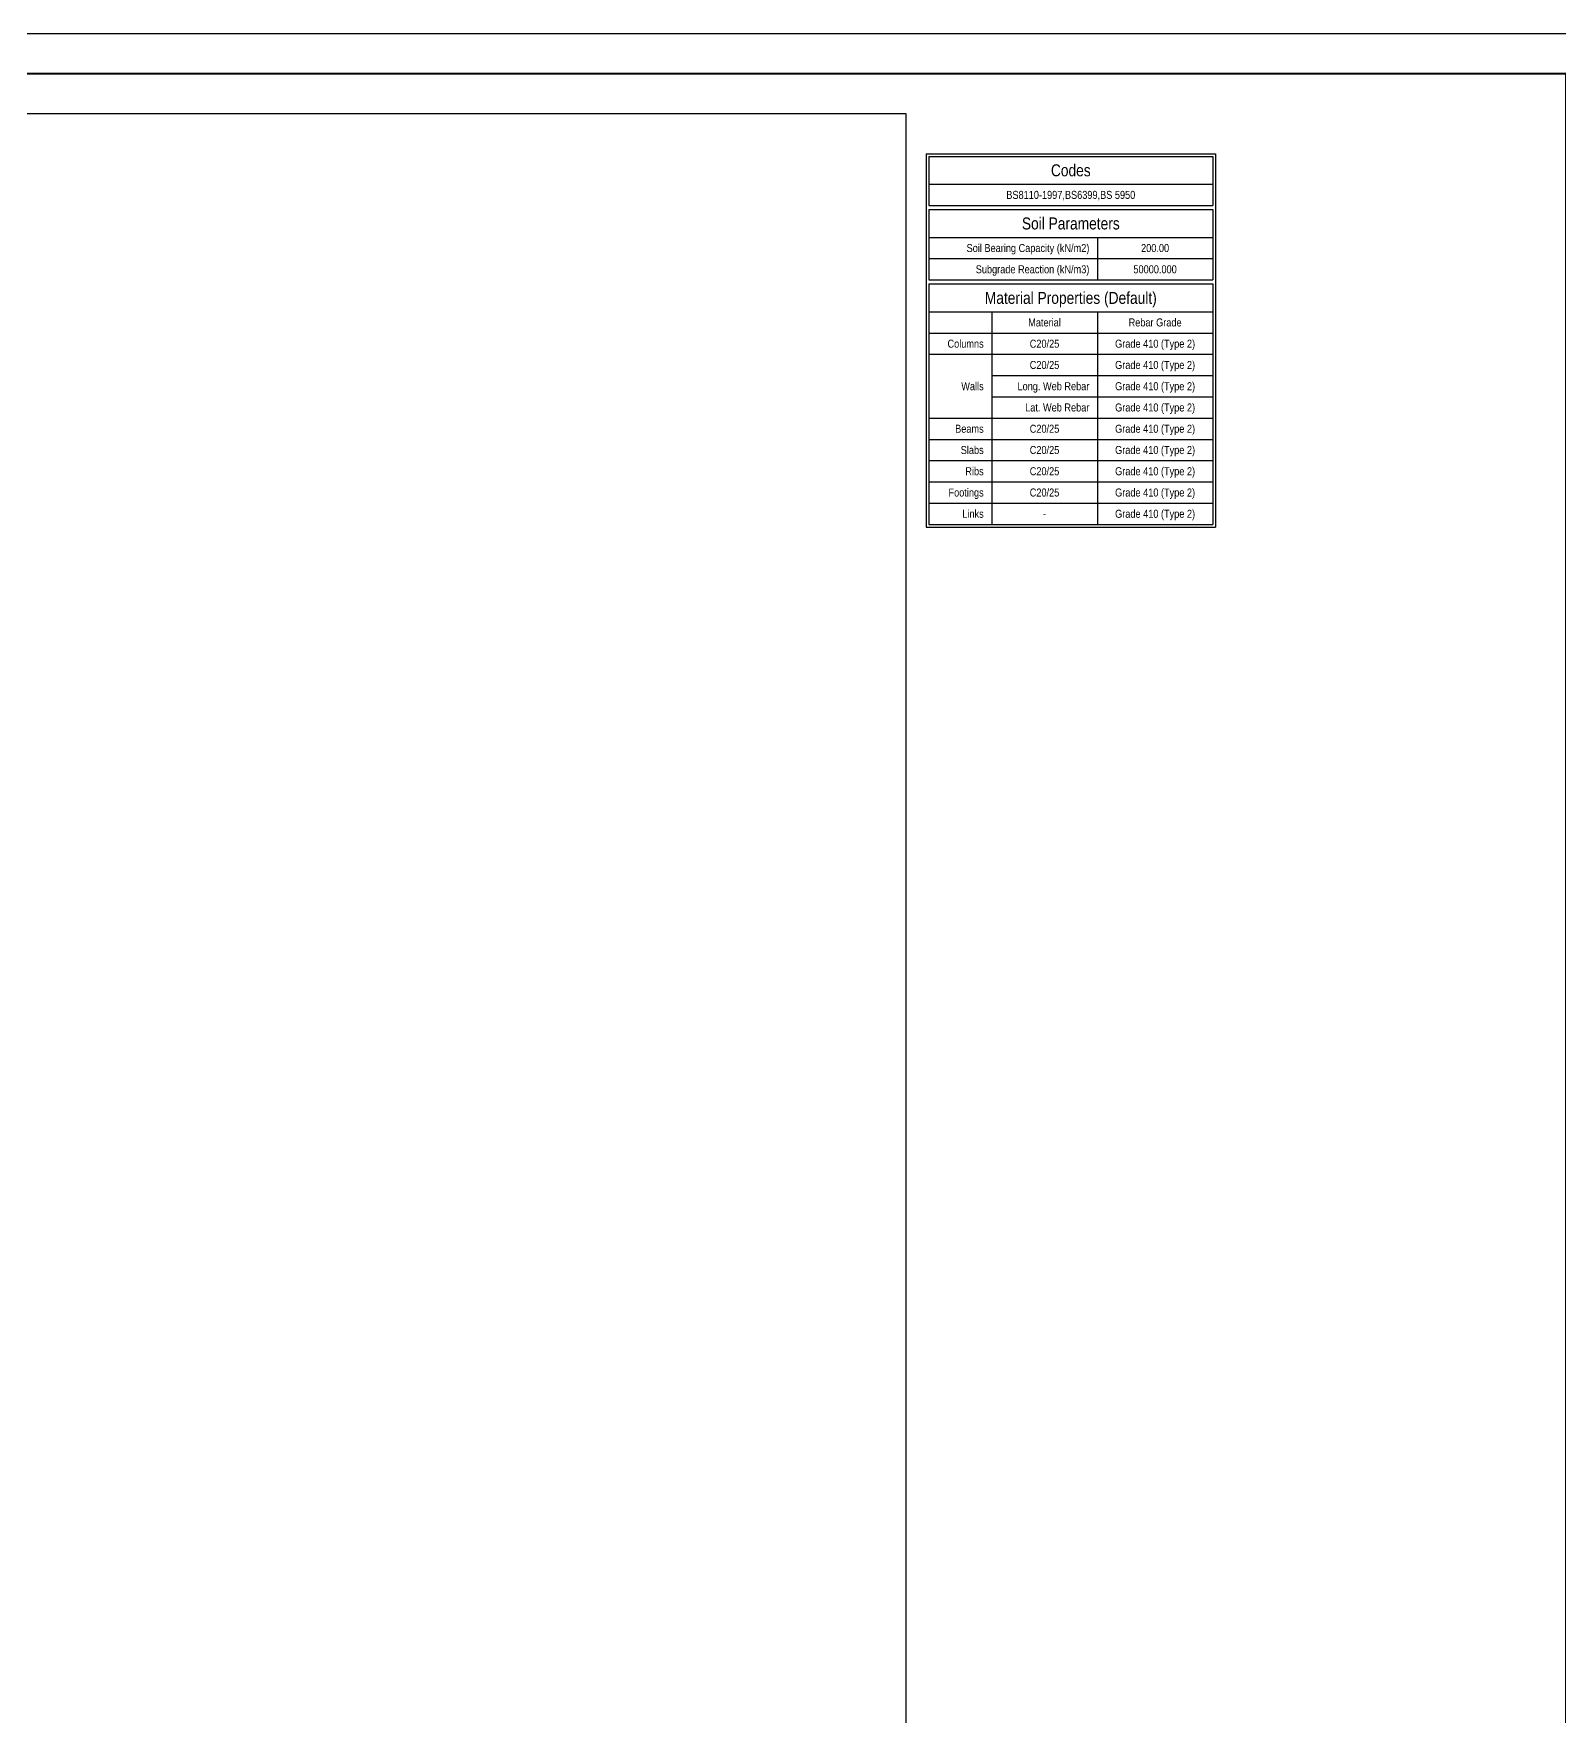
# Model space of a CAD drawing. Extents: x 0 to 206258, y -403073 to 0.
# Drawn here: x 114353 to 133419, y -32672 to -11647 of the extents above; entities that cross this region are included whole.
import ezdxf
from ezdxf.enums import TextEntityAlignment as Align

# ---------------------------------------------------------------- set-up
doc = ezdxf.new("R2010")
doc.units = 0
doc.header["$LTSCALE"] = 1000
for name, color, linetype in [('Quantity Table Header', 1, 'Continuous'), ('Quantity Table Title', 1, 'Continuous'), ('SHEETSUMMARY-50', 1, 'Continuous'), ('SheetView', 40, 'Continuous'), ('SheetViewOut', 231, 'Continuous')]:
    doc.layers.add(name, color=color, linetype=linetype)
doc.layers.add('Quantity Table Line', color=171, linetype='Continuous', true_color=0xaaaaff)
doc.layers.add('Quantity Table Text', color=8, linetype='Continuous', true_color=0x414141)
doc.styles.add('Quantity Table Header', font='ARIALN.TTF', dxfattribs={"height": 100})
doc.styles.add('Quantity Table Text', font='ARIALN.TTF', dxfattribs={"height": 100})
doc.styles.add('Quantity Table Title', font='ARIALN.TTF', dxfattribs={"height": 150})

msp = doc.modelspace()

# ---------------------------------------------------------------- linework, layer by layer
at = {"layer": 'Quantity Table Line', "transparency": 33554687}
for points in [[(125505.305, -13146.707), (129121.71, -13146.707)], [(125505.305, -13146.707), (125505.305, -17811.81)], [(125538.638, -13180.04), (129088.377, -13180.04)], [(125538.638, -13180.04), (125538.638, -13528.477)], [(129088.377, -13180.04), (129088.377, -13528.477)], [(129121.71, -13146.707), (129121.71, -17811.81)], [(125538.638, -13528.477), (129088.377, -13528.477)], [(125538.638, -13528.477), (129088.377, -13528.477)], [(125538.638, -13528.477), (125538.638, -13794.102)], [(129088.377, -13528.477), (129088.377, -13794.102)], [(125538.638, -13794.102), (129088.377, -13794.102)], [(125538.638, -13844.102), (129088.377, -13844.102)], [(125538.638, -13844.102), (125538.638, -14192.54)], [(129088.377, -13844.102), (129088.377, -14192.54)], [(125538.638, -14192.54), (129088.377, -14192.54)], [(125538.638, -14192.54), (127645.625, -14192.54)], [(125538.638, -14192.54), (125538.638, -14458.165)], [(127645.625, -14192.54), (127645.625, -14458.165)], [(127645.625, -14192.54), (129088.377, -14192.54)], [(127645.625, -14192.54), (127645.625, -14458.165)], [(129088.377, -14192.54), (129088.377, -14458.165)], [(125538.638, -14458.165), (127645.625, -14458.165)], [(125538.638, -14458.165), (127645.625, -14458.165)], [(125538.638, -14458.165), (125538.638, -14723.79)], [(127645.625, -14458.165), (129088.377, -14458.165)], [(127645.625, -14458.165), (127645.625, -14723.79)], [(127645.625, -14458.165), (129088.377, -14458.165)], [(127645.625, -14458.165), (127645.625, -14723.79)], [(129088.377, -14458.165), (129088.377, -14723.79)], [(125538.638, -14723.79), (127645.625, -14723.79)], [(125538.638, -14773.79), (129088.377, -14773.79)], [(125538.638, -14773.79), (125538.638, -15122.227)], [(127645.625, -14723.79), (129088.377, -14723.79)], [(129088.377, -14773.79), (129088.377, -15122.227)], [(125538.638, -15122.227), (129088.377, -15122.227)], [(125538.638, -15122.227), (126324.944, -15122.227)], [(125538.638, -15122.227), (125538.638, -15387.852)], [(126324.944, -15122.227), (126324.944, -15387.852)], [(126324.944, -15122.227), (127645.625, -15122.227)], [(126324.944, -15122.227), (126324.944, -15387.852)], [(127645.625, -15122.227), (127645.625, -15387.852)], [(127645.625, -15122.227), (129088.377, -15122.227)], [(127645.625, -15122.227), (127645.625, -15387.852)], [(129088.377, -15122.227), (129088.377, -15387.852)], [(125538.638, -15387.852), (126324.944, -15387.852)], [(125538.638, -15387.852), (126324.944, -15387.852)], [(125538.638, -15387.852), (125538.638, -15653.477)], [(126324.944, -15387.852), (127645.625, -15387.852)], [(126324.944, -15387.852), (126324.944, -15653.477)], [(126324.944, -15387.852), (127645.625, -15387.852)], [(126324.944, -15387.852), (126324.944, -15653.477)], [(127645.625, -15387.852), (129088.377, -15387.852)], [(127645.625, -15387.852), (127645.625, -15653.477)], [(127645.625, -15387.852), (129088.377, -15387.852)], [(127645.625, -15387.852), (127645.625, -15653.477)], [(129088.377, -15387.852), (129088.377, -15653.477)], [(125538.638, -15653.477), (126324.944, -15653.477)], [(125538.638, -15653.477), (126324.944, -15653.477)], [(125538.638, -15653.477), (125538.638, -16450.352)], [(126324.944, -15653.477), (127645.625, -15653.477)], [(126324.944, -15653.477), (126324.944, -16450.352)], [(126324.944, -15653.477), (127645.625, -15653.477)], [(126324.944, -15653.477), (126324.944, -15919.102)], [(127645.625, -15653.477), (129088.377, -15653.477)], [(127645.625, -15653.477), (127645.625, -15919.102)], [(127645.625, -15653.477), (129088.377, -15653.477)], [(127645.625, -15653.477), (127645.625, -15919.102)], [(129088.377, -15653.477), (129088.377, -15919.102)], [(126324.944, -15919.102), (127645.625, -15919.102)], [(126324.944, -15919.102), (127645.625, -15919.102)], [(126324.944, -15919.102), (126324.944, -16184.727)], [(127645.625, -15919.102), (129088.377, -15919.102)], [(127645.625, -15919.102), (127645.625, -16184.727)], [(127645.625, -15919.102), (129088.377, -15919.102)], [(127645.625, -15919.102), (127645.625, -16184.727)], [(129088.377, -15919.102), (129088.377, -16184.727)], [(126324.944, -16184.727), (127645.625, -16184.727)], [(126324.944, -16184.727), (127645.625, -16184.727)], [(126324.944, -16184.727), (126324.944, -16450.352)], [(127645.625, -16184.727), (129088.377, -16184.727)], [(127645.625, -16184.727), (127645.625, -16450.352)], [(127645.625, -16184.727), (129088.377, -16184.727)], [(127645.625, -16184.727), (127645.625, -16450.352)], [(129088.377, -16184.727), (129088.377, -16450.352)], [(125538.638, -16450.352), (126324.944, -16450.352)], [(125538.638, -16450.352), (126324.944, -16450.352)], [(125538.638, -16450.352), (125538.638, -16715.977)], [(126324.944, -16450.352), (127645.625, -16450.352)], [(126324.944, -16450.352), (126324.944, -16715.977)], [(126324.944, -16450.352), (127645.625, -16450.352)], [(126324.944, -16450.352), (126324.944, -16715.977)], [(127645.625, -16450.352), (129088.377, -16450.352)], [(127645.625, -16450.352), (127645.625, -16715.977)], [(127645.625, -16450.352), (129088.377, -16450.352)], [(127645.625, -16450.352), (127645.625, -16715.977)], [(129088.377, -16450.352), (129088.377, -16715.977)], [(125538.638, -16715.977), (126324.944, -16715.977)], [(125538.638, -16715.977), (126324.944, -16715.977)], [(125538.638, -16715.977), (125538.638, -16981.602)], [(126324.944, -16715.977), (127645.625, -16715.977)], [(126324.944, -16715.977), (126324.944, -16981.602)], [(126324.944, -16715.977), (127645.625, -16715.977)], [(126324.944, -16715.977), (126324.944, -16981.602)], [(127645.625, -16715.977), (129088.377, -16715.977)], [(127645.625, -16715.977), (127645.625, -16981.602)], [(127645.625, -16715.977), (129088.377, -16715.977)], [(127645.625, -16715.977), (127645.625, -16981.602)], [(129088.377, -16715.977), (129088.377, -16981.602)], [(125538.638, -16981.602), (126324.944, -16981.602)], [(125538.638, -16981.602), (126324.944, -16981.602)], [(125538.638, -16981.602), (125538.638, -17247.227)], [(126324.944, -16981.602), (127645.625, -16981.602)], [(126324.944, -16981.602), (126324.944, -17247.227)], [(126324.944, -16981.602), (127645.625, -16981.602)], [(126324.944, -16981.602), (126324.944, -17247.227)], [(127645.625, -16981.602), (129088.377, -16981.602)], [(127645.625, -16981.602), (127645.625, -17247.227)], [(127645.625, -16981.602), (129088.377, -16981.602)], [(127645.625, -16981.602), (127645.625, -17247.227)], [(129088.377, -16981.602), (129088.377, -17247.227)], [(125538.638, -17247.227), (126324.944, -17247.227)], [(125538.638, -17247.227), (126324.944, -17247.227)], [(125538.638, -17247.227), (125538.638, -17512.852)], [(126324.944, -17247.227), (127645.625, -17247.227)], [(126324.944, -17247.227), (126324.944, -17512.852)], [(126324.944, -17247.227), (127645.625, -17247.227)], [(126324.944, -17247.227), (126324.944, -17512.852)], [(127645.625, -17247.227), (129088.377, -17247.227)], [(127645.625, -17247.227), (127645.625, -17512.852)], [(127645.625, -17247.227), (129088.377, -17247.227)], [(127645.625, -17247.227), (127645.625, -17512.852)], [(129088.377, -17247.227), (129088.377, -17512.852)], [(125538.638, -17512.852), (126324.944, -17512.852)], [(125538.638, -17512.852), (126324.944, -17512.852)], [(125538.638, -17512.852), (125538.638, -17778.477)], [(126324.944, -17512.852), (127645.625, -17512.852)], [(126324.944, -17512.852), (126324.944, -17778.477)], [(126324.944, -17512.852), (127645.625, -17512.852)], [(126324.944, -17512.852), (126324.944, -17778.477)], [(127645.625, -17512.852), (129088.377, -17512.852)], [(127645.625, -17512.852), (127645.625, -17778.477)], [(127645.625, -17512.852), (129088.377, -17512.852)], [(127645.625, -17512.852), (127645.625, -17778.477)], [(129088.377, -17512.852), (129088.377, -17778.477)], [(125505.305, -17811.81), (129121.71, -17811.81)], [(125538.638, -17778.477), (126324.944, -17778.477)], [(126324.944, -17778.477), (127645.625, -17778.477)], [(127645.625, -17778.477), (129088.377, -17778.477)]]:
    msp.add_lwpolyline(points, dxfattribs=at)
at = {"layer": 'SHEETSUMMARY-50', "transparency": 33554687, "const_width": 28}
msp.add_lwpolyline([(75804.79, -12146.707), (75804.79, -53196.707), (133504.79, -53196.707), (133504.79, -12146.707), (75804.79, -12146.707), (75804.79, -12146.707)], close=True, dxfattribs=at)
at = {"layer": 'SheetView', "transparency": 33554687}
msp.add_lwpolyline([(76304.79, -12646.707), (76304.79, -52696.707), (125255.305, -52696.707), (125255.305, -12646.707)], close=True, dxfattribs=at)
at = {"layer": 'SheetViewOut', "transparency": 33554687}
msp.add_lwpolyline([(74554.79, -53696.707), (74554.79, -11646.707), (134004.79, -11646.707), (134004.79, -53696.707)], close=True, dxfattribs=at)

# ---------------------------------------------------------------- texts
at = {"layer": 'Quantity Table Header', "transparency": 33554687, "style": 'Quantity Table Header'}
for s, p in [('Material', (126985.285, -15255.04)), ('Rebar Grade', (128367.001, -15255.04))]:
    msp.add_text(s, height=100, dxfattribs=at).set_placement(p, align=Align.MIDDLE_CENTER)
for s, p in [('Columns', (126224.944, -15520.665)), ('Walls', (126224.944, -16051.914)), ('Long. Web Rebar', (127545.625, -16051.914)), ('Lat. Web Rebar', (127545.625, -16317.539)), ('Beams', (126224.944, -16583.164)), ('Slabs', (126224.944, -16848.789)), ('Ribs', (126224.944, -17114.414)), ('Footings', (126224.944, -17380.039)), ('Links', (126224.944, -17645.664))]:
    msp.add_text(s, height=100, dxfattribs=at).set_placement(p, align=Align.MIDDLE_RIGHT)
at = {"layer": 'Quantity Table Text', "transparency": 33554687, "style": 'Quantity Table Text'}
for s, p in [('BS8110-1997,BS6399,BS 5950', (127313.507, -13661.29)), ('200.00', (128367.001, -14325.352)), ('50000.000', (128367.001, -14590.977)), ('C20/25', (126985.285, -15520.665)), ('Grade 410 (Type 2)', (128367.001, -15520.665)), ('C20/25', (126985.285, -15786.29)), ('Grade 410 (Type 2)', (128367.001, -15786.29)), ('Grade 410 (Type 2)', (128367.001, -16051.914)), ('Grade 410 (Type 2)', (128367.001, -16317.539)), ('C20/25', (126985.285, -16583.164)), ('Grade 410 (Type 2)', (128367.001, -16583.164)), ('C20/25', (126985.285, -16848.789)), ('Grade 410 (Type 2)', (128367.001, -16848.789)), ('C20/25', (126985.285, -17114.414)), ('Grade 410 (Type 2)', (128367.001, -17114.414)), ('C20/25', (126985.285, -17380.039)), ('Grade 410 (Type 2)', (128367.001, -17380.039)), ('-', (126985.285, -17645.664)), ('Grade 410 (Type 2)', (128367.001, -17645.664))]:
    msp.add_text(s, height=100, dxfattribs=at).set_placement(p, align=Align.MIDDLE_CENTER)
for s, p in [('Soil Bearing Capacity (kN/m2)', (127545.625, -14325.352)), ('Subgrade Reaction (kN/m3)', (127545.625, -14590.977))]:
    msp.add_text(s, height=100, dxfattribs=at).set_placement(p, align=Align.MIDDLE_RIGHT)
at = {"layer": 'Quantity Table Title', "transparency": 33554687, "style": 'Quantity Table Title'}
for s, p in [('Codes', (127313.507, -13354.259)), ('Soil Parameters', (127313.507, -14018.321)), ('Material Properties (Default)', (127313.507, -14948.008))]:
    msp.add_text(s, height=150, dxfattribs=at).set_placement(p, align=Align.MIDDLE_CENTER)

doc.saveas('drawing.dxf')
